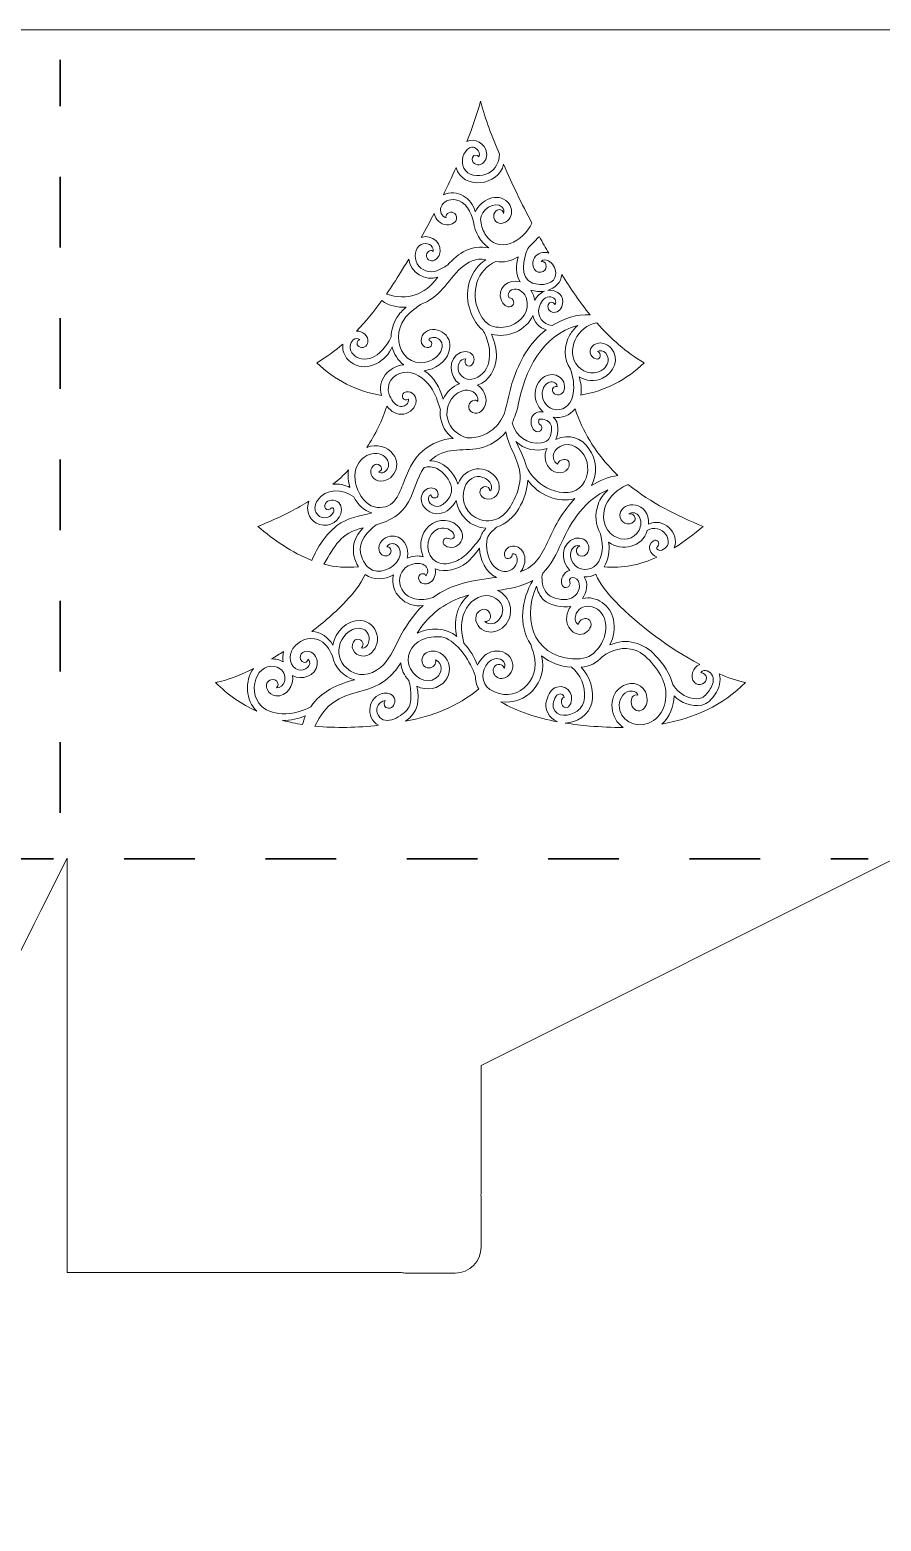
# Model space of a CAD drawing. Extents: x 8 to 992, y -718 to -282.
# Drawn here: x 256.2 to 504.6, y -717.6 to -282.5 of the extents above; entities that cross this region are included whole.
import ezdxf

# ---------------------------------------------------------------- set-up
doc = ezdxf.new("R2010")
doc.units = 0
doc.header["$MEASUREMENT"] = 0
doc.linetypes.add('AI-Linetype-2', pattern=[41.240002, 20.620001, -20.620001])
doc.linetypes.add('AI-Linetype-4', pattern=[41.240002, 20.620001, -20.620001])
doc.layers.add('Layer 1', color=7, linetype='Continuous')

# ---------------------------------------------------------------- blocks, each defined once
blk = doc.blocks.new('block 2')
at = {"layer": 'Layer 1', "lineweight": 0}
for points, knots in [([(515.73, -282.5), (515.73, -282.5), (265.73, -282.5), (265.73, -282.5), (265.73, -282.5), (259.42, -282.5), (259.42, -282.5), (259.42, -282.5), (27.54, -282.5), (27.54, -282.5), (27.54, -282.5), (27.54, -282.87), (27.54, -282.87), (27.54, -282.87), (26.18, -282.87), (26.18, -282.87), (26.18, -282.87), (25.18, -282.87), (25.18, -282.87), (25.18, -282.87), (7.77, -306.87), (7.77, -306.87), (7.77, -306.87), (7.77, -496.34), (7.77, -496.34), (7.77, -496.34), (25.18, -524.27), (25.18, -524.27), (25.18, -524.27), (25.32, -524.27), (25.32, -524.27), (25.32, -524.27), (26.18, -525.99), (26.18, -525.99), (26.18, -525.99), (34.86, -543.34), (34.86, -543.34), (34.86, -543.34), (85.76, -645.13), (85.76, -645.13), (85.76, -645.13), (85.76, -693.41), (85.76, -693.41), (85.76, -693.61), (85.77, -693.82), (85.77, -694.03), (85.63, -694.61), (85.55, -695.21), (85.55, -695.84), (85.55, -695.84), (85.55, -710.03), (85.55, -710.03), (85.55, -714.23), (88.95, -717.64), (93.15, -717.64), (93.15, -717.64), (107.35, -717.64), (107.35, -717.64), (107.77, -717.64), (108.17, -717.6), (108.57, -717.53), (109.02, -717.56), (109.47, -717.57), (109.93, -717.57), (109.93, -717.57), (182.44, -717.57), (182.44, -717.57), (182.85, -717.57), (183.25, -717.56), (183.65, -717.54), (184.03, -717.6), (184.41, -717.64), (184.8, -717.64), (184.8, -717.64), (199, -717.64), (199, -717.64), (203.2, -717.64), (206.61, -714.23), (206.61, -710.03), (206.61, -710.03), (206.61, -695.84), (206.61, -695.84), (206.61, -695.55), (206.59, -695.26), (206.55, -694.98), (206.59, -694.48), (206.61, -693.97), (206.61, -693.47), (206.61, -693.47), (206.61, -645.13), (206.61, -645.13), (206.61, -645.13), (257.49, -543.34), (257.49, -543.34), (257.49, -543.34), (259.42, -539.47), (259.42, -539.47), (259.42, -539.47), (267.05, -524.22), (267.05, -524.22), (267.05, -524.22), (267.05, -645.13), (267.05, -645.13), (267.05, -645.13), (363.74, -645.13), (363.75, -645.13), (364.02, -645.13), (364.29, -645.12), (364.55, -645.11), (365.04, -645.21), (365.55, -645.26), (366.07, -645.26), (366.07, -645.26), (380.27, -645.26), (380.27, -645.26), (384.47, -645.26), (387.87, -641.85), (387.87, -637.65), (387.87, -637.65), (387.87, -623.46), (387.87, -623.46), (387.87, -623.13), (387.85, -622.81), (387.81, -622.5), (387.84, -621.97), (387.86, -621.44), (387.86, -620.9), (387.86, -620.9), (387.86, -584.65), (387.86, -584.65), (387.86, -584.65), (508.4, -524.37), (508.4, -524.37), (508.4, -524.37), (508.4, -717.57), (508.4, -717.57), (508.4, -717.57), (544.66, -717.57), (544.66, -717.57), (545.56, -717.58), (546.45, -717.52), (547.33, -717.43), (547.33, -717.43), (561.11, -717.43), (561.11, -717.43), (565.31, -717.43), (568.72, -714.02), (568.72, -709.82), (568.72, -709.82), (568.72, -696.14), (568.72, -696.14), (568.82, -695.26), (568.87, -694.37), (568.88, -693.47), (568.88, -693.47), (568.88, -645.13), (568.88, -645.13), (568.88, -645.13), (689.73, -645.13), (689.73, -645.13), (689.73, -645.13), (689.73, -693.41), (689.73, -693.41), (689.73, -693.61), (689.74, -693.8), (689.74, -694), (689.63, -694.53), (689.56, -695.07), (689.56, -695.63), (689.56, -695.63), (689.56, -709.82), (689.56, -709.82), (689.56, -714.02), (692.97, -717.43), (697.17, -717.43), (697.17, -717.43), (711.26, -717.43), (711.26, -717.43), (712.13, -717.52), (713, -717.57), (713.89, -717.57), (713.89, -717.57), (750.19, -717.57), (750.19, -717.57), (750.19, -717.57), (750.19, -524.22), (750.19, -524.22), (750.19, -524.22), (871.01, -584.63), (871.01, -584.63), (871.01, -584.64), (871.02, -620.96), (871.01, -620.96), (871.01, -621.36), (871.02, -621.76), (871.04, -622.16), (870.99, -622.52), (870.96, -622.88), (870.96, -623.25), (870.96, -623.25), (870.96, -637.44), (870.96, -637.44), (870.96, -641.64), (874.36, -645.05), (878.56, -645.05), (878.56, -645.05), (892.76, -645.05), (892.76, -645.05), (892.87, -645.05), (892.97, -645.04), (893.07, -645.03), (893.77, -645.09), (894.47, -645.13), (895.18, -645.13), (895.18, -645.13), (991.86, -645.13), (991.86, -645.13), (991.86, -645.13), (991.86, -282.5), (991.86, -282.5), (991.86, -282.5), (515.73, -282.5), (515.73, -282.5)], [0, 0, 0, 0, 1, 1, 1, 2, 2, 2, 3, 3, 3, 4, 4, 4, 5, 5, 5, 6, 6, 6, 7, 7, 7, 8, 8, 8, 9, 9, 9, 10, 10, 10, 11, 11, 11, 12, 12, 12, 13, 13, 13, 14, 14, 14, 15, 15, 15, 16, 16, 16, 17, 17, 17, 18, 18, 18, 19, 19, 19, 20, 20, 20, 21, 21, 21, 22, 22, 22, 23, 23, 23, 24, 24, 24, 25, 25, 25, 26, 26, 26, 27, 27, 27, 28, 28, 28, 29, 29, 29, 30, 30, 30, 31, 31, 31, 32, 32, 32, 33, 33, 33, 34, 34, 34, 35, 35, 35, 36, 36, 36, 37, 37, 37, 38, 38, 38, 39, 39, 39, 40, 40, 40, 41, 41, 41, 42, 42, 42, 43, 43, 43, 44, 44, 44, 45, 45, 45, 46, 46, 46, 47, 47, 47, 48, 48, 48, 49, 49, 49, 50, 50, 50, 51, 51, 51, 52, 52, 52, 53, 53, 53, 54, 54, 54, 55, 55, 55, 56, 56, 56, 57, 57, 57, 58, 58, 58, 59, 59, 59, 60, 60, 60, 61, 61, 61, 62, 62, 62, 63, 63, 63, 64, 64, 64, 65, 65, 65, 66, 66, 66, 67, 67, 67, 68, 68, 68, 69, 69, 69, 70, 70, 70, 71, 71, 71, 72, 72, 72, 73, 73, 73, 74, 74, 74, 74]), ([(387.82, -321.72), (389.12, -321.16), (389.63, -319.68), (389.45, -318.35), (389.07, -315.61), (386.07, -313.98), (383.68, -315.04), (385.25, -311.23), (386.59, -307.34), (387.67, -303.36), (389.08, -308.64), (391.08, -313.74), (393.18, -318.77), (393.18, -320.99), (392.07, -323.27), (390.05, -324.3), (388.08, -325.3), (384.81, -325.44), (383.28, -323.57), (381.83, -321.8), (382.19, -318.99), (383.79, -317.45), (384.64, -316.63), (385.68, -316.49), (386.6, -317.28), (387.23, -317.8), (387.66, -318.79), (387.23, -319.55), (386.89, -318.87), (385.67, -318.78), (385.34, -319.73), (384.83, -321.23), (386.5, -322.28), (387.82, -321.72)], [0, 0, 0, 0, 1, 1, 1, 2, 2, 2, 3, 3, 3, 4, 4, 4, 5, 5, 5, 6, 6, 6, 7, 7, 7, 8, 8, 8, 9, 9, 9, 10, 10, 10, 11, 11, 11, 11]), ([(380.53, -322.64), (382.36, -329.37), (393.07, -328.07), (394.41, -321.7), (396.92, -327.55), (399.68, -333.3), (402.69, -338.91), (400.15, -344.14), (392.8, -348.42), (388.97, -342), (388.26, -340.76), (387.76, -339.25), (387.7, -337.81), (387.68, -335.21), (391.82, -332.07), (394.03, -334.24), (394.48, -334.73), (394.63, -335.48), (394.39, -336.1), (394.41, -335.37), (393.83, -334.87), (393.11, -334.96), (391.55, -335.15), (391.01, -337.23), (392.05, -338.31), (393.37, -339.67), (395.54, -338.74), (396.31, -337.29), (397.08, -335.84), (396.77, -333.96), (395.67, -332.77), (392.53, -329.7), (387.81, -332.17), (386.13, -335.59), (385.19, -331.51), (380.8, -328.83), (376.83, -330.69), (378.12, -328.03), (379.35, -325.35), (380.53, -322.64)], [0, 0, 0, 0, 1, 1, 1, 2, 2, 2, 3, 3, 3, 4, 4, 4, 5, 5, 5, 6, 6, 6, 7, 7, 7, 8, 8, 8, 9, 9, 9, 10, 10, 10, 11, 11, 11, 12, 12, 12, 13, 13, 13, 13]), ([(370.35, -345.18), (371.93, -344.29), (374.07, -345.18), (373.85, -347.16), (373.62, -346.9), (373.25, -346.77), (372.83, -346.94), (371.75, -347.37), (371.61, -348.86), (372.51, -349.58), (373.64, -350.49), (375.11, -349.43), (375.59, -348.34), (377.02, -345.14), (373.5, -341.98), (370.39, -343.05), (371.68, -340.75), (372.93, -338.42), (374.15, -336.07), (374.53, -337.81), (375.87, -339.29), (377.88, -339.42), (379.27, -339.51), (380.96, -338.63), (380.67, -337.02), (380.38, -335.44), (378.53, -335.31), (377.72, -336.52), (377.53, -336.81), (377.53, -337.09), (377.65, -337.32), (376.31, -337), (375.66, -335.4), (376.17, -334.17), (376.8, -332.48), (378.65, -331.83), (380.33, -332.09), (383.47, -332.59), (384.83, -335.68), (385.67, -338.49), (386.04, -341.47), (387.59, -344.49), (390.11, -346.15), (385.04, -345.13), (381.29, -347.55), (378.02, -351.17), (377.02, -351.75), (376.03, -352.4), (374.93, -352.79), (372.79, -353.56), (370.33, -352.74), (369.21, -350.73), (368.22, -348.95), (368.41, -346.24), (370.35, -345.18)], [0, 0, 0, 0, 1, 1, 1, 2, 2, 2, 3, 3, 3, 4, 4, 4, 5, 5, 5, 6, 6, 6, 7, 7, 7, 8, 8, 8, 9, 9, 9, 10, 10, 10, 11, 11, 11, 12, 12, 12, 13, 13, 13, 14, 14, 14, 15, 15, 15, 16, 16, 16, 17, 17, 17, 18, 18, 18, 18]), ([(404.87, -342.91), (405.76, -344.51), (406.66, -346.09), (407.59, -347.66), (406.06, -347.15), (404.26, -347.58), (403.39, -349), (402.45, -350.51), (403.03, -353.5), (405.31, -353.21), (407.17, -352.94), (407.49, -350.09), (405.37, -350.06), (405.87, -349.43), (406.84, -349.54), (407.48, -349.87), (408.71, -350.49), (409.61, -352.08), (409.65, -353.44), (409.74, -356.97), (405.27, -357.24), (402.85, -356.38), (398.96, -354.86), (400.14, -349.28), (401.46, -346.26), (402.55, -345.2), (403.61, -344.11), (404.64, -342.99), (404.71, -342.96), (404.79, -342.94), (404.87, -342.91)], [0, 0, 0, 0, 1, 1, 1, 2, 2, 2, 3, 3, 3, 4, 4, 4, 5, 5, 5, 6, 6, 6, 7, 7, 7, 8, 8, 8, 9, 9, 9, 10, 10, 10, 10]), ([(364.33, -353.32), (365.15, -352.01), (365.95, -350.69), (366.74, -349.37), (367.2, -353.24), (371.53, -356.02), (375.22, -354.66), (371.27, -359.97), (366.5, -361.51), (360.21, -359.61), (361.64, -357.55), (363.01, -355.44), (364.33, -353.32)], [0, 0, 0, 0, 1, 1, 1, 2, 2, 2, 3, 3, 3, 4, 4, 4, 4]), ([(384.35, -363.36), (385, -365.8), (386.28, -368.52), (388.37, -370.09), (388.65, -370.66), (388.96, -371.23), (389.19, -371.79), (389.7, -373.04), (390.09, -374.37), (390.26, -375.72), (390.57, -378.17), (390.07, -380.96), (388.28, -382.78), (386.66, -384.43), (383.7, -385.41), (381.99, -383.35), (381.17, -382.36), (380.8, -380.93), (381.41, -379.74), (381.83, -378.97), (382.41, -378.42), (383.39, -378.5), (383.07, -378.95), (383.15, -379.58), (383.39, -380.07), (383.6, -380.56), (384.32, -380.75), (384.76, -380.49), (385.84, -379.86), (386.09, -378.48), (385.42, -377.44), (384.66, -376.24), (382.99, -376.15), (381.79, -376.68), (378.09, -378.31), (378.39, -383.8), (381.58, -385.75), (379.41, -386.53), (377.76, -388.22), (376.81, -390.26), (375.85, -387.02), (374.13, -383.85), (371.26, -381.95), (374.3, -381.6), (377.47, -379.5), (378.47, -376.49), (379.08, -374.59), (378.67, -372.42), (377.12, -371.1), (375.62, -369.82), (373.24, -369.51), (371.58, -370.68), (370, -371.8), (369.74, -374.87), (372.11, -375.22), (373.48, -375.41), (374.03, -373.61), (372.69, -373.11), (372.34, -372.98), (372.9, -372.55), (372.99, -372.49), (373.97, -371.92), (375.36, -372.32), (376.02, -373.21), (377.17, -374.76), (376.11, -376.79), (374.87, -377.89), (372.03, -380.4), (367.8, -380.29), (365.4, -377.26), (363.04, -374.27), (363.31, -369.88), (365.45, -366.86), (366.67, -365.13), (368.44, -363.88), (370.14, -362.66), (372.69, -361.74), (374.88, -360.07), (376.73, -358), (380.01, -354.27), (383.39, -348.45), (389.19, -349.57), (384.79, -352.51), (382.92, -358.33), (384.35, -363.36)], [0, 0, 0, 0, 1, 1, 1, 2, 2, 2, 3, 3, 3, 4, 4, 4, 5, 5, 5, 6, 6, 6, 7, 7, 7, 8, 8, 8, 9, 9, 9, 10, 10, 10, 11, 11, 11, 12, 12, 12, 13, 13, 13, 14, 14, 14, 15, 15, 15, 16, 16, 16, 17, 17, 17, 18, 18, 18, 19, 19, 19, 20, 20, 20, 21, 21, 21, 22, 22, 22, 23, 23, 23, 24, 24, 24, 25, 25, 25, 26, 26, 26, 27, 27, 27, 28, 28, 28, 28]), ([(399.24, -356.04), (395.96, -354.85), (392.19, -358.09), (393.77, -361.51), (394.21, -362.47), (395.42, -363.68), (396.58, -363.2), (398, -362.62), (397.4, -360.69), (396.01, -360.7), (395.22, -359.51), (396.29, -358.23), (397.56, -358.13), (399.24, -357.94), (400.6, -359.45), (401.08, -360.91), (402.21, -364.38), (399.65, -367.74), (396.45, -368.82), (394.7, -369.4), (392.53, -369.54), (390.8, -368.84), (389.03, -368.14), (387.92, -366.26), (387.17, -364.6), (384.65, -359.35), (386.62, -352.39), (392.19, -350.08), (394.41, -350.45), (396.79, -350.03), (398.64, -348.69), (398.03, -351.1), (397.89, -353.84), (399.24, -356.04)], [0, 0, 0, 0, 1, 1, 1, 2, 2, 2, 3, 3, 3, 4, 4, 4, 5, 5, 5, 6, 6, 6, 7, 7, 7, 8, 8, 8, 9, 9, 9, 10, 10, 10, 11, 11, 11, 11]), ([(411.39, -353.92), (413.94, -357.98), (416.64, -361.94), (419.66, -365.66), (415.87, -365.38), (411.93, -366.69), (408.58, -368.8), (405.9, -368.47), (404.08, -366.12), (404.78, -363.49), (405.13, -362.13), (406.09, -360.51), (407.66, -360.41), (408.31, -360.37), (409.07, -360.63), (409.42, -361.21), (409.67, -361.63), (409.71, -362.29), (409.35, -362.65), (409.04, -361.86), (407.73, -361.67), (407.42, -362.7), (407.02, -364.04), (408.18, -365.17), (409.52, -364.9), (410.91, -364.63), (411.7, -363.15), (411.67, -361.84), (411.63, -359.41), (409.38, -358.23), (407.29, -358.51), (409.45, -357.83), (411.22, -356.22), (411.39, -353.92)], [0, 0, 0, 0, 1, 1, 1, 2, 2, 2, 3, 3, 3, 4, 4, 4, 5, 5, 5, 6, 6, 6, 7, 7, 7, 8, 8, 8, 9, 9, 9, 10, 10, 10, 11, 11, 11, 11]), ([(402.35, -358.42), (403.61, -358.85), (405, -358.98), (406.33, -358.74), (405.06, -359.21), (404.1, -360.26), (403.5, -361.46), (403.35, -360.38), (402.98, -359.32), (402.35, -358.42)], [0, 0, 0, 0, 1, 1, 1, 2, 2, 2, 3, 3, 3, 3]), ([(352.47, -372.89), (351.63, -373.02), (351.25, -374.33), (352.15, -374.93), (353.24, -375.64), (354.62, -374.84), (354.82, -373.62), (355.14, -371.79), (353.2, -370.28), (351.52, -370.39), (354.19, -367.62), (356.6, -364.62), (358.86, -361.51), (360.87, -362.97), (363.44, -363.53), (365.95, -363.45), (364.92, -364.31), (364, -365.29), (363.28, -366.44), (362.22, -368.12), (361.64, -370.1), (361.58, -372.08), (360.96, -373.61), (359.82, -375.1), (358.78, -376.2), (357.31, -377.79), (355.15, -378.9), (352.94, -378.51), (351.23, -378.21), (349.5, -376.68), (349.64, -374.81), (349.68, -373.42), (351.13, -371.83), (352.47, -372.89)], [0, 0, 0, 0, 1, 1, 1, 2, 2, 2, 3, 3, 3, 4, 4, 4, 5, 5, 5, 6, 6, 6, 7, 7, 7, 8, 8, 8, 9, 9, 9, 10, 10, 10, 11, 11, 11, 11]), ([(402.91, -365.84), (403.31, -367.81), (404.86, -369.53), (406.82, -370.03), (401.93, -373.76), (398.99, -379.2), (397.1, -384.92), (396.41, -387.03), (395.96, -389.18), (395.47, -391.34), (395.02, -393.34), (394.45, -395.34), (393.22, -397.02), (392.11, -398.54), (390.58, -399.8), (388.86, -400.59), (387.23, -401.34), (385.5, -401.53), (383.74, -401.58), (381.13, -400.68), (378.86, -399.02), (378.1, -396.16), (377.24, -392.92), (378.9, -389.02), (382.2, -387.9), (384.48, -387.05), (387.14, -388.35), (386.91, -390.99), (386.74, -390.71), (386.45, -390.53), (386.06, -390.55), (384.08, -390.7), (383.48, -393.25), (385.36, -394.13), (387.28, -395.03), (388.92, -393.12), (389.22, -391.38), (389.56, -389.38), (388.52, -387.28), (386.84, -386.19), (390.18, -384.95), (392.2, -381.53), (392.32, -378.06), (392.43, -375.71), (391.77, -373.46), (390.86, -371.31), (395.41, -372.6), (401.16, -370.2), (402.91, -365.84)], [0, 0, 0, 0, 1, 1, 1, 2, 2, 2, 3, 3, 3, 4, 4, 4, 5, 5, 5, 6, 6, 6, 7, 7, 7, 8, 8, 8, 9, 9, 9, 10, 10, 10, 11, 11, 11, 12, 12, 12, 13, 13, 13, 14, 14, 14, 15, 15, 15, 16, 16, 16, 16]), ([(413.97, -381.52), (414.69, -383.77), (415.1, -386.28), (414.75, -388.64), (414.32, -391.21), (412.58, -393.54), (409.75, -393.34), (407.4, -393.18), (405.66, -391.05), (405.67, -388.74), (405.68, -387.49), (406.22, -386.09), (407.38, -385.5), (408.38, -384.93), (409.8, -385.27), (410.07, -386.48), (410.06, -386.52), (410.06, -386.55), (410.05, -386.58), (409.4, -386.29), (408.45, -386.93), (408.69, -387.84), (409.1, -389.39), (411.13, -389.32), (411.86, -388.09), (412.67, -386.74), (412.08, -384.91), (410.92, -383.96), (407.93, -381.5), (404.22, -384.48), (403.68, -387.66), (403.29, -389.97), (404.2, -392.47), (405.95, -394.02), (404.42, -393.72), (402.8, -394.41), (402.5, -396.05), (402.24, -397.4), (402.59, -399), (403.89, -399.67), (405.22, -400.36), (406.37, -398.28), (405.03, -397.66), (404.67, -397.49), (404.61, -397.04), (404.65, -396.66), (404.7, -396.11), (404.96, -396.03), (405.49, -396.06), (406.49, -396.11), (407.84, -396.72), (408.22, -397.71), (408.62, -398.74), (408.4, -400.35), (407.93, -401.34), (407.45, -402.35), (406.52, -402.85), (405.45, -403.02), (401.2, -403.68), (397.97, -400.98), (396.87, -397.15), (397.69, -395.55), (398.27, -393.79), (398.69, -391.92), (400.53, -382.08), (405.59, -371.48), (416.05, -368.74), (415.12, -369.55), (414.34, -370.51), (413.77, -371.45), (411.91, -374.5), (411.88, -378.56), (413.97, -381.52)], [0, 0, 0, 0, 1, 1, 1, 2, 2, 2, 3, 3, 3, 4, 4, 4, 5, 5, 5, 6, 6, 6, 7, 7, 7, 8, 8, 8, 9, 9, 9, 10, 10, 10, 11, 11, 11, 12, 12, 12, 13, 13, 13, 14, 14, 14, 15, 15, 15, 16, 16, 16, 17, 17, 17, 18, 18, 18, 19, 19, 19, 20, 20, 20, 21, 21, 21, 22, 22, 22, 23, 23, 23, 24, 24, 24, 24]), ([(435.43, -379.64), (430.4, -384.58), (423.91, -387.95), (416.93, -389.09), (417.21, -387.32), (417.01, -385.47), (416.44, -383.76), (418.5, -384.94), (421.06, -385.2), (423.31, -384.18), (426.56, -382.7), (428.45, -378.31), (425.82, -375.39), (424.59, -374.03), (422.39, -373.3), (420.74, -374.4), (419.1, -375.5), (419.38, -378.08), (421.39, -378.53), (422.8, -378.85), (423.15, -376.76), (421.81, -376.36), (421.96, -376.41), (422.03, -376.21), (422.29, -376.13), (423.28, -375.87), (424.25, -376.65), (424.66, -377.49), (425.32, -378.82), (424.66, -380.43), (423.64, -381.37), (421.56, -383.31), (417.97, -382.8), (416.17, -380.75), (412.14, -376.31), (416.12, -368.55), (421.65, -368.03), (425.63, -372.57), (430.2, -376.62), (435.43, -379.64)], [0, 0, 0, 0, 1, 1, 1, 2, 2, 2, 3, 3, 3, 4, 4, 4, 5, 5, 5, 6, 6, 6, 7, 7, 7, 8, 8, 8, 9, 9, 9, 10, 10, 10, 11, 11, 11, 12, 12, 12, 13, 13, 13, 13]), ([(347.53, -374.18), (347.13, -376.52), (348.54, -378.82), (350.58, -379.98), (354.87, -382.36), (360.24, -379.16), (361.88, -374.98), (362.35, -377.02), (363.58, -379.01), (365.26, -380.27), (360.94, -380.6), (357.39, -384.82), (358.77, -389.15), (351.66, -388.06), (345.03, -384.67), (339.91, -379.64), (342.62, -378.07), (345.16, -376.22), (347.53, -374.18)], [0, 0, 0, 0, 1, 1, 1, 2, 2, 2, 3, 3, 3, 4, 4, 4, 5, 5, 5, 6, 6, 6, 6]), ([(356.97, -409.36), (355.03, -410.21), (355.44, -412.89), (357.09, -413.78), (359.01, -414.81), (361.29, -413.74), (362.42, -412.07), (363.6, -410.33), (363.44, -408.05), (362.23, -406.38), (360.53, -403.95), (357.18, -403.3), (354.52, -404.33), (357, -400.63), (358.95, -396.59), (360.36, -392.32), (361.58, -393.89), (363.31, -394.95), (365.29, -394.6), (367.13, -394.28), (368.79, -392.71), (368.87, -390.77), (368.95, -388.9), (367.06, -387.33), (365.34, -388.46), (364.17, -389.23), (365.35, -391.08), (366.52, -390.3), (366.84, -390.08), (366.6, -391.1), (366.56, -391.17), (366.13, -392.12), (364.96, -392.64), (363.97, -392.31), (362.54, -391.86), (361.47, -390.22), (361.02, -388.86), (359.99, -385.78), (362.07, -382.96), (365.19, -382.48), (368.3, -382.01), (371.22, -384.09), (372.96, -386.49), (373.98, -387.9), (374.69, -389.5), (375.24, -391.14), (375.48, -391.88), (375.72, -392.62), (375.96, -393.36), (375.9, -393.96), (375.9, -394.57), (375.95, -395.17), (376.2, -397.73), (377.58, -400.2), (379.67, -401.7), (376.44, -401.9), (373.35, -403.24), (370.88, -405.32), (367.74, -407.92), (366.41, -411.54), (364.98, -415.23), (364.36, -416.84), (363.68, -418.54), (362.58, -419.9), (361.2, -421.58), (358.97, -422.24), (356.71, -421.71), (351.78, -420.33), (349.09, -411.84), (352.75, -408.06), (354.09, -406.67), (356.19, -405.76), (358.13, -406.23), (359.66, -406.6), (361.15, -408.1), (360.82, -409.78), (360.63, -410.88), (359.46, -412.09), (358.28, -411.69), (358.01, -411.54), (357.91, -411.49), (358.15, -411.39), (359.53, -410.79), (358.34, -408.77), (356.97, -409.36)], [0, 0, 0, 0, 1, 1, 1, 2, 2, 2, 3, 3, 3, 4, 4, 4, 5, 5, 5, 6, 6, 6, 7, 7, 7, 8, 8, 8, 9, 9, 9, 10, 10, 10, 11, 11, 11, 12, 12, 12, 13, 13, 13, 14, 14, 14, 15, 15, 15, 16, 16, 16, 17, 17, 17, 18, 18, 18, 19, 19, 19, 20, 20, 20, 21, 21, 21, 22, 22, 22, 23, 23, 23, 24, 24, 24, 25, 25, 25, 26, 26, 26, 27, 27, 27, 28, 28, 28, 28]), ([(420.05, -415.43), (423.99, -408.71), (417.64, -398.02), (409.65, -402.07), (410.46, -400.04), (410.71, -397.1), (408.91, -395.47), (411.32, -395.94), (413.72, -395), (415.25, -393.11), (417.48, -399.54), (420.97, -405.43), (425.66, -410.41), (426.35, -411.14), (427.06, -411.85), (427.79, -412.54), (425.04, -412.9), (422.31, -414.07), (420.05, -415.43)], [0, 0, 0, 0, 1, 1, 1, 2, 2, 2, 3, 3, 3, 4, 4, 4, 5, 5, 5, 6, 6, 6, 6]), ([(389.76, -419.44), (392.89, -419.67), (393.88, -416.1), (392.61, -413.79), (389.63, -408.97), (383.07, -409.75), (381.08, -415.04), (380, -411.57), (376.7, -408.12), (372.86, -408.3), (377.77, -403.9), (381.86, -405.66), (387.45, -404.57), (390.38, -403.9), (393.2, -402.13), (395.09, -399.84), (395.8, -404.28), (399.06, -407.99), (399.22, -412.56), (399.28, -414.97), (398.59, -417.36), (397.52, -419.5), (395.59, -423.71), (392.44, -426.78), (387.52, -425.42), (383.67, -424.27), (381.67, -419.65), (383.07, -415.96), (383.9, -413.78), (386, -412.24), (388.36, -413.07), (389.38, -413.43), (390.38, -414.21), (390.77, -415.26), (391.01, -415.85), (391.03, -416.72), (390.38, -417.05), (390.36, -415.3), (387.9, -415.44), (387.56, -416.97), (387.26, -418.29), (388.55, -419.35), (389.76, -419.44)], [0, 0, 0, 0, 1, 1, 1, 2, 2, 2, 3, 3, 3, 4, 4, 4, 5, 5, 5, 6, 6, 6, 7, 7, 7, 8, 8, 8, 9, 9, 9, 10, 10, 10, 11, 11, 11, 12, 12, 12, 13, 13, 13, 14, 14, 14, 14]), ([(398.01, -402.61), (400.31, -404.89), (404.06, -405.77), (407.11, -404.63), (406.02, -406.74), (406.51, -409.49), (408.43, -410.97), (410.35, -412.44), (413.94, -411.77), (413.57, -408.83), (413.52, -408.44), (413.14, -408.07), (412.78, -407.97), (411.8, -407.65), (410.37, -408.16), (410.26, -409.27), (409.5, -408.97), (409.06, -408.15), (408.93, -407.37), (408.71, -405.94), (409.69, -404.7), (410.9, -404.06), (414.03, -402.38), (417.24, -404.78), (418.42, -407.71), (419.53, -410.48), (418.94, -414.06), (416.66, -416.08), (414.08, -418.38), (409.82, -417.58), (407.03, -416.1), (404.49, -414.74), (402.39, -412.55), (401.06, -409.98), (400.48, -407.47), (399.13, -405), (398.01, -402.61)], [0, 0, 0, 0, 1, 1, 1, 2, 2, 2, 3, 3, 3, 4, 4, 4, 5, 5, 5, 6, 6, 6, 7, 7, 7, 8, 8, 8, 9, 9, 9, 10, 10, 10, 11, 11, 11, 12, 12, 12, 12]), ([(349.59, -416.05), (348.11, -415.25), (346.32, -414.91), (344.63, -415.1), (346.23, -413.79), (347.76, -412.4), (349.2, -410.91), (348.89, -412.63), (349.11, -414.31), (349.59, -416.05)], [0, 0, 0, 0, 1, 1, 1, 2, 2, 2, 3, 3, 3, 3]), ([(357.22, -426.89), (361.23, -425.87), (364.66, -423.92), (366.71, -420.2), (368.48, -417), (369.1, -413.23), (371.21, -410.2), (372.44, -409.86), (373.82, -409.91), (374.97, -410.5), (376.91, -411.51), (378.82, -413.86), (379.17, -416.04), (379.38, -417.34), (379.01, -418.51), (378.18, -419.51), (377.52, -420.29), (376.61, -421.25), (375.58, -421.49), (374.68, -421.7), (373.63, -421.35), (373.01, -420.66), (372.49, -420.1), (372.17, -419.11), (372.73, -418.48), (372.96, -418.25), (373.22, -418.35), (373.22, -418.06), (373.23, -419.4), (375.33, -419.45), (375.31, -418.1), (375.28, -416.78), (374.05, -415.93), (372.77, -416.2), (371.42, -416.47), (370.48, -417.72), (370.4, -419.07), (370.22, -421.93), (373.13, -424.05), (375.82, -423.64), (377.77, -423.34), (379.57, -421.74), (380.56, -419.86), (381.22, -424.14), (384.73, -427.67), (389.26, -427.95), (388.51, -428.74), (387.92, -429.65), (387.66, -430.73), (386.59, -432.09), (385.57, -433.49), (384.36, -434.75), (383.23, -435.93), (381.92, -437.01), (380.39, -437.62), (378.74, -438.28), (376.48, -438.63), (374.85, -437.75), (371.66, -436.04), (371.49, -430.78), (374.31, -428.7), (375.58, -427.76), (377.25, -427.57), (378.64, -428.37), (379.18, -428.69), (379.86, -429.26), (380, -429.92), (380.23, -430.95), (379.22, -431.32), (378.44, -430.92), (377.07, -430.21), (376.13, -432.19), (377.36, -433), (378.89, -434.01), (381.05, -433.51), (381.96, -431.9), (382.89, -430.27), (382.24, -428.43), (380.96, -427.2), (378.23, -424.61), (373.88, -425.39), (371.72, -428.27), (370.06, -430.5), (369.86, -433.68), (370.98, -436.23), (369.43, -435.82), (367.7, -436), (366.26, -436.69), (367.23, -433.56), (364.87, -429.71), (361.36, -430.22), (359.46, -430.53), (357.59, -432.36), (358.07, -434.42), (358.31, -435.46), (359.32, -436.24), (360.41, -435.95), (361.24, -435.74), (361.98, -434.74), (361.44, -433.92), (361.21, -433.57), (360.77, -433.3), (360.35, -433.38), (360.81, -432.44), (362.1, -432.13), (362.96, -432.69), (364.4, -433.56), (364.5, -435.47), (363.85, -436.85), (362.49, -439.78), (357.83, -441.7), (355.09, -439.5), (353.87, -438.52), (353.01, -436.74), (352.69, -435.23), (352.02, -431.77), (354.68, -428.86), (357.22, -426.89)], [0, 0, 0, 0, 1, 1, 1, 2, 2, 2, 3, 3, 3, 4, 4, 4, 5, 5, 5, 6, 6, 6, 7, 7, 7, 8, 8, 8, 9, 9, 9, 10, 10, 10, 11, 11, 11, 12, 12, 12, 13, 13, 13, 14, 14, 14, 15, 15, 15, 16, 16, 16, 17, 17, 17, 18, 18, 18, 19, 19, 19, 20, 20, 20, 21, 21, 21, 22, 22, 22, 23, 23, 23, 24, 24, 24, 25, 25, 25, 26, 26, 26, 27, 27, 27, 28, 28, 28, 29, 29, 29, 30, 30, 30, 31, 31, 31, 32, 32, 32, 33, 33, 33, 34, 34, 34, 35, 35, 35, 36, 36, 36, 37, 37, 37, 38, 38, 38, 39, 39, 39, 39]), ([(332.35, -423.01), (334.13, -422.09), (335.88, -421.1), (337.6, -420.05), (336.74, -422.39), (337.37, -425.1), (339.72, -426.44), (342.35, -427.94), (346.02, -426.66), (346.93, -423.7), (347.38, -422.23), (346.9, -420.37), (345.31, -419.84), (343.88, -419.36), (342.01, -420.04), (342.26, -421.78), (342.35, -422.38), (343.17, -422.71), (343.66, -422.4), (343.92, -422.24), (344.25, -421.83), (344.57, -421.94), (345.04, -422.11), (344.89, -422.87), (344.76, -423.23), (343.79, -425.44), (340.62, -425.42), (339.62, -423.23), (339.11, -422.1), (339.44, -420.85), (340.08, -419.86), (342.5, -416.12), (347.39, -416.45), (350.68, -418.75), (351.85, -420.97), (353.63, -422.83), (355.98, -423.45), (352.44, -424.36), (348.79, -424.87), (345.79, -427.17), (342.54, -429.73), (340.05, -433.49), (338.46, -437.29), (332.69, -435.09), (327.35, -431.37), (322.72, -427.39), (325.99, -426.06), (329.21, -424.63), (332.35, -423.01)], [0, 0, 0, 0, 1, 1, 1, 2, 2, 2, 3, 3, 3, 4, 4, 4, 5, 5, 5, 6, 6, 6, 7, 7, 7, 8, 8, 8, 9, 9, 9, 10, 10, 10, 11, 11, 11, 12, 12, 12, 13, 13, 13, 14, 14, 14, 15, 15, 15, 16, 16, 16, 16]), ([(400.58, -436.2), (400.3, -434.67), (399.18, -433.34), (397.58, -433.15), (396.01, -432.96), (394.6, -434.11), (394.64, -435.71), (394.67, -437.16), (396.93, -437.11), (396.89, -435.65), (396.87, -435.05), (397.8, -435.51), (397.98, -435.71), (399.02, -437.07), (398.1, -439.08), (396.83, -439.94), (394.82, -441.34), (392.32, -440.2), (391.05, -438.37), (389.72, -436.46), (389.05, -433.23), (389.66, -430.96), (390.04, -429.5), (391.35, -428.6), (392.38, -427.6), (397.85, -425.91), (401.12, -419.37), (401.46, -413.88), (404.37, -418.09), (410.23, -420.7), (415.24, -419.28), (411.83, -422.75), (409.5, -427.03), (407.51, -431.42), (405.73, -435.45), (403.72, -439.03), (399.37, -440.62), (400.36, -439.39), (400.87, -437.8), (400.58, -436.2)], [0, 0, 0, 0, 1, 1, 1, 2, 2, 2, 3, 3, 3, 4, 4, 4, 5, 5, 5, 6, 6, 6, 7, 7, 7, 8, 8, 8, 9, 9, 9, 10, 10, 10, 11, 11, 11, 12, 12, 12, 13, 13, 13, 13]), ([(422.72, -429.55), (425.63, -441.38), (415.04, -442.45), (413.93, -436.15), (413.71, -434.62), (414.88, -432.43), (416.66, -433.04), (414.99, -433.65), (415.51, -436.18), (417.33, -436.08), (418.89, -436.01), (419.6, -434.16), (419.19, -432.85), (418.67, -431.23), (416.96, -430.51), (415.36, -430.86), (411.12, -432.01), (410.85, -437.56), (413.76, -440.24), (411.88, -440.66), (410.83, -442.76), (411.51, -444.53), (412.02, -445.96), (414.29, -445.02), (413.69, -443.62), (413.3, -442.69), (414.33, -442.09), (415.14, -442.35), (416.2, -442.69), (416.6, -443.89), (416.54, -444.9), (416.42, -446.9), (414.81, -448.5), (412.84, -448.68), (410.75, -448.89), (408, -448.31), (406.74, -446.52), (406.11, -445.62), (405.77, -444.55), (405.66, -443.46), (405.65, -442.74), (405.45, -441.71), (405.88, -440.99), (408.39, -438.57), (409.88, -435.33), (411.31, -432.15), (414.11, -425.83), (418.28, -419.52), (424.86, -416.72), (423.6, -417.9), (422.59, -419.34), (422, -420.96), (420.96, -423.82), (421.16, -427.06), (422.72, -429.55)], [0, 0, 0, 0, 1, 1, 1, 2, 2, 2, 3, 3, 3, 4, 4, 4, 5, 5, 5, 6, 6, 6, 7, 7, 7, 8, 8, 8, 9, 9, 9, 10, 10, 10, 11, 11, 11, 12, 12, 12, 13, 13, 13, 14, 14, 14, 15, 15, 15, 16, 16, 16, 17, 17, 17, 18, 18, 18, 18]), ([(444.21, -433.62), (445.85, -429.23), (440.97, -424.59), (436.67, -426.75), (437.23, -420.2), (428.96, -419.42), (428.35, -423.97), (428.14, -426.25), (430.94, -427.66), (432.51, -425.89), (433.43, -424.68), (432.07, -423.66), (430.93, -423.7), (431.94, -423.05), (433.35, -423.47), (433.94, -424.47), (434.71, -425.69), (434.56, -427.25), (433.93, -428.48), (432.51, -431.32), (429.06, -431.78), (426.51, -430.16), (423.52, -428.27), (422.92, -424.2), (424.26, -421.11), (425.38, -418.53), (427.72, -416.59), (430.25, -415.33), (430.46, -415.3), (430.68, -415.27), (430.89, -415.24), (437.39, -420.48), (444.91, -424.27), (452.62, -427.39), (450.02, -429.62), (447.21, -431.77), (444.21, -433.62)], [0, 0, 0, 0, 1, 1, 1, 2, 2, 2, 3, 3, 3, 4, 4, 4, 5, 5, 5, 6, 6, 6, 7, 7, 7, 8, 8, 8, 9, 9, 9, 10, 10, 10, 11, 11, 11, 12, 12, 12, 12]), ([(352.03, -439.14), (348.58, -439.57), (345.21, -439.26), (341.96, -438.42), (345.12, -433.09), (346.81, -429.35), (353.42, -427.83), (350.25, -431.05), (349.63, -435.25), (352.03, -439.14)], [0, 0, 0, 0, 1, 1, 1, 2, 2, 2, 3, 3, 3, 3]), ([(425.06, -431.99), (428.92, -434.77), (434.93, -433.44), (436.32, -428.6), (438.17, -427.44), (440.63, -427.91), (441.77, -429.76), (442.41, -430.77), (442.81, -432.31), (441.99, -433.33), (441.55, -433.89), (440.72, -434.4), (440, -434.37), (439.25, -434.33), (438.72, -433.7), (439.41, -433.14), (440.31, -432.42), (439.09, -430.9), (438.14, -431.56), (435.98, -433.04), (437.11, -435.66), (439.12, -436.36), (434.28, -438.56), (429.08, -439.77), (423.71, -439.18), (425.04, -437.08), (425.47, -434.45), (425.06, -431.99)], [0, 0, 0, 0, 1, 1, 1, 2, 2, 2, 3, 3, 3, 4, 4, 4, 5, 5, 5, 6, 6, 6, 7, 7, 7, 8, 8, 8, 9, 9, 9, 9]), ([(373.75, -448.18), (372.04, -448.74), (370.18, -448.95), (368.47, -448.5), (362.71, -447.13), (362.5, -439.18), (368.57, -438.21), (369.69, -438.07), (371.23, -438.25), (371.92, -439.26), (372.41, -439.99), (372.41, -441.06), (371.83, -441.75), (371.77, -441.77), (371.73, -441.79), (371.7, -441.82), (371.31, -440.67), (369.47, -441.18), (369.61, -442.48), (369.78, -444.11), (371.65, -444.59), (372.9, -443.8), (374.2, -442.97), (374.7, -441.27), (374.47, -439.81), (377.41, -441), (381.23, -439.88), (383.6, -437.98), (385.1, -436.77), (386.3, -435.27), (387.39, -433.69), (387.58, -437.24), (389.1, -440.75), (392.34, -442.27), (385.74, -443.04), (379.23, -444.08), (373.75, -448.18)], [0, 0, 0, 0, 1, 1, 1, 2, 2, 2, 3, 3, 3, 4, 4, 4, 5, 5, 5, 6, 6, 6, 7, 7, 7, 8, 8, 8, 9, 9, 9, 10, 10, 10, 11, 11, 11, 12, 12, 12, 12]), ([(351.92, -460.31), (350.74, -460.32), (350.11, -461.58), (350.26, -462.63), (350.58, -464.97), (353.4, -465.87), (355.27, -464.72), (357.19, -463.55), (357.98, -461.02), (357.45, -458.88), (356.89, -456.63), (355.05, -455.01), (352.71, -454.84), (348.55, -454.56), (345.34, -458.18), (344.57, -462.03), (343.36, -459.75), (341.05, -458.07), (338.42, -458.06), (341.94, -455.37), (345.34, -452.48), (348.38, -449.25), (350.6, -446.9), (352.68, -444.37), (354.01, -441.41), (356.4, -443.23), (359.71, -442.96), (362.29, -441.52), (360.94, -446.73), (365.92, -451.26), (370.94, -450.47), (367.83, -453.37), (365.66, -456.79), (363.74, -460.56), (362.3, -463.38), (360.86, -466.43), (358.5, -468.6), (355.52, -470.86), (351.79, -471.65), (348.53, -468.7), (346.48, -466.84), (345.82, -463.99), (346.77, -461.4), (347.68, -458.94), (350.57, -456.24), (353.41, -457.35), (354.8, -457.9), (355.42, -459.51), (355.13, -460.92), (354.96, -461.88), (354.06, -463.21), (352.95, -462.8), (353.95, -461.99), (353.18, -460.27), (351.92, -460.31)], [0, 0, 0, 0, 1, 1, 1, 2, 2, 2, 3, 3, 3, 4, 4, 4, 5, 5, 5, 6, 6, 6, 7, 7, 7, 8, 8, 8, 9, 9, 9, 10, 10, 10, 11, 11, 11, 12, 12, 12, 13, 13, 13, 14, 14, 14, 15, 15, 15, 16, 16, 16, 17, 17, 17, 18, 18, 18, 18]), ([(389.92, -467.14), (390.96, -466.08), (392.68, -465.51), (393.99, -466.45), (394.77, -466.98), (395.03, -468.03), (394.59, -468.86), (394.35, -467.32), (392.38, -467.26), (391.66, -468.46), (391.09, -469.37), (391.42, -470.57), (392.23, -471.23), (393.19, -472.02), (394.61, -471.84), (395.57, -471.15), (397.37, -469.87), (397.55, -467.14), (396.23, -465.46), (394.75, -463.59), (392.03, -463.3), (389.99, -464.35), (388.56, -465.09), (387.48, -466.38), (386.83, -467.86), (385.89, -465.52), (384.5, -463.32), (382.83, -461.48), (382.12, -458.76), (381.81, -455.98), (382.65, -453.29), (383.56, -450.45), (386.03, -447.67), (389.21, -447.56), (392.09, -447.46), (394.75, -449.78), (394.02, -452.79), (393.68, -454.17), (392.65, -455.42), (391.23, -455.75), (390.42, -455.94), (389.53, -455.78), (388.98, -455.11), (390.31, -455.35), (390.96, -453.69), (390.38, -452.67), (389.35, -450.69), (386.84, -451.62), (386.37, -453.47), (385.85, -455.47), (387.44, -457.48), (389.31, -458.03), (391.47, -458.66), (393.84, -457.63), (395.17, -455.88), (397.68, -452.58), (396.43, -447.75), (392.67, -446.07), (396.22, -445.58), (399.81, -444.88), (402.96, -443.13), (399.63, -448.68), (398.59, -456.16), (402.32, -461.81), (402.61, -462.75), (402.99, -463.69), (403.22, -464.63), (405.59, -472.61), (397.64, -479.52), (390.37, -474.97), (387.79, -473.2), (387.79, -469.31), (389.92, -467.14)], [0, 0, 0, 0, 1, 1, 1, 2, 2, 2, 3, 3, 3, 4, 4, 4, 5, 5, 5, 6, 6, 6, 7, 7, 7, 8, 8, 8, 9, 9, 9, 10, 10, 10, 11, 11, 11, 12, 12, 12, 13, 13, 13, 14, 14, 14, 15, 15, 15, 16, 16, 16, 17, 17, 17, 18, 18, 18, 19, 19, 19, 20, 20, 20, 21, 21, 21, 22, 22, 22, 23, 23, 23, 24, 24, 24, 24]), ([(455.36, -470.99), (455.9, -472.27), (455.45, -473.72), (454.71, -474.82), (454.14, -475.69), (453.25, -476.97), (452.26, -477.39), (450.14, -478.28), (447.36, -477.14), (445.73, -475.74), (444.99, -475.1), (444.34, -474.34), (443.77, -473.55), (442.96, -470.29), (441.07, -467.59), (438.76, -465.14), (435.45, -461.35), (430.13, -459.78), (425.45, -461.98), (426.55, -459.68), (427.04, -457.09), (426.45, -454.58), (425.61, -450.57), (421.55, -447.35), (417.42, -448.44), (418.73, -446.61), (419.14, -444.02), (417.96, -442.12), (419.12, -442.17), (420.28, -441.89), (421.3, -441.35), (422.64, -444.33), (424.73, -446.88), (426.96, -449.25), (434.14, -456.63), (442.58, -462.73), (451.63, -467.7), (449.68, -468.47), (448.52, -471.3), (450.14, -472.93), (451.35, -474.13), (453.85, -473.35), (453.59, -471.46), (453.47, -470.65), (452.69, -470.1), (451.94, -470.04), (453, -468.79), (454.84, -469.66), (455.36, -470.99)], [0, 0, 0, 0, 1, 1, 1, 2, 2, 2, 3, 3, 3, 4, 4, 4, 5, 5, 5, 6, 6, 6, 7, 7, 7, 8, 8, 8, 9, 9, 9, 10, 10, 10, 11, 11, 11, 12, 12, 12, 13, 13, 13, 14, 14, 14, 15, 15, 15, 16, 16, 16, 16]), ([(380.8, -459.51), (377.72, -456.93), (372.86, -456.68), (369.22, -458.51), (371.92, -453.95), (376.27, -450.39), (381.19, -448.42), (382.17, -448.03), (383.16, -447.72), (384.17, -447.46), (380.7, -450.3), (379.65, -455.3), (380.8, -459.51)], [0, 0, 0, 0, 1, 1, 1, 2, 2, 2, 3, 3, 3, 4, 4, 4, 4]), ([(404.06, -444.87), (404.33, -446.33), (405, -447.75), (406.06, -448.78), (407.88, -450.51), (411.59, -451.21), (414, -450.71), (412.73, -452.38), (412.36, -454.86), (413.43, -456.74), (414.31, -458.27), (416.06, -459.34), (417.83, -458.7), (419.13, -458.23), (420.73, -456.23), (419.56, -454.87), (418.42, -453.54), (416.5, -454.62), (416.18, -456.04), (415.11, -455.32), (415.16, -453.86), (415.63, -452.81), (416.45, -451), (418.45, -450.34), (420.29, -450.85), (422.47, -451.44), (423.81, -453.4), (424.18, -455.55), (424.88, -459.92), (421.48, -465.75), (416.77, -465.99), (404.14, -466.73), (399.22, -455.5), (404.06, -444.87)], [0, 0, 0, 0, 1, 1, 1, 2, 2, 2, 3, 3, 3, 4, 4, 4, 5, 5, 5, 6, 6, 6, 7, 7, 7, 8, 8, 8, 9, 9, 9, 10, 10, 10, 11, 11, 11, 11]), ([(323.76, -479.87), (321.47, -477.72), (321.04, -473.57), (322.57, -470.86), (323.89, -468.52), (326.94, -467.28), (329.27, -469), (330.44, -469.85), (330.9, -471.37), (330.44, -472.74), (330.1, -473.72), (329.33, -474.57), (328.18, -474.48), (328.49, -474.2), (328.66, -473.76), (328.57, -473.23), (328.38, -472.08), (327.09, -471.83), (326.16, -472.29), (325.11, -472.8), (325.05, -474.09), (325.51, -475.05), (325.97, -476.03), (326.9, -476.69), (327.97, -476.82), (331.12, -477.18), (333.36, -473.76), (332.81, -470.89), (335.47, -472.44), (339.62, -471.01), (340.03, -467.74), (340.23, -466.12), (339.35, -464.25), (337.67, -463.84), (335.94, -463.41), (334.01, -465.34), (335.63, -466.79), (336.36, -467.43), (337.3, -466.88), (337.48, -466.17), (338.83, -468), (336.34, -469.73), (334.58, -469.23), (331.85, -468.55), (331.68, -465.01), (332.94, -463.03), (334.43, -460.7), (337.56, -459.5), (340.21, -460.39), (342.48, -461.16), (343.46, -463.21), (344.5, -465.16), (345.07, -468.53), (347.67, -471.25), (350.98, -472.14), (345.97, -473.4), (341.2, -475.58), (338.14, -480), (334.26, -482.34), (327.32, -483.16), (323.76, -479.87)], [0, 0, 0, 0, 1, 1, 1, 2, 2, 2, 3, 3, 3, 4, 4, 4, 5, 5, 5, 6, 6, 6, 7, 7, 7, 8, 8, 8, 9, 9, 9, 10, 10, 10, 11, 11, 11, 12, 12, 12, 13, 13, 13, 14, 14, 14, 15, 15, 15, 16, 16, 16, 17, 17, 17, 18, 18, 18, 19, 19, 19, 20, 20, 20, 20]), ([(365.81, -484.26), (369.42, -481.75), (370.02, -478.16), (369.1, -474.03), (371.89, -475.42), (375.52, -474.87), (377.44, -472.31), (378.95, -470.3), (379.03, -467.58), (377.42, -465.61), (376.52, -464.51), (375.2, -463.77), (373.77, -463.76), (372.41, -463.75), (370.94, -464.47), (370.64, -465.9), (370.35, -467.22), (371.18, -468.68), (372.61, -468.7), (373.9, -468.72), (374.83, -467.53), (374.56, -466.33), (376.76, -467.39), (376.64, -470.23), (374.78, -471.57), (371.7, -473.93), (367.66, -471), (366.81, -467.82), (365.84, -464.17), (368.35, -460.88), (371.83, -460), (373.67, -459.53), (375.89, -459.29), (377.68, -460.04), (381.77, -462), (384.55, -466.86), (386.16, -470.92), (386.13, -472.33), (386.46, -473.65), (387.15, -474.79), (381.15, -479.95), (373.51, -482.76), (365.81, -484.26)], [0, 0, 0, 0, 1, 1, 1, 2, 2, 2, 3, 3, 3, 4, 4, 4, 5, 5, 5, 6, 6, 6, 7, 7, 7, 8, 8, 8, 9, 9, 9, 10, 10, 10, 11, 11, 11, 12, 12, 12, 13, 13, 13, 14, 14, 14, 14]), ([(330.09, -466.92), (328.99, -466.26), (327.82, -466), (326.67, -466.06), (327.87, -465.35), (329.06, -464.62), (330.23, -463.86), (329.96, -464.86), (329.9, -465.91), (330.09, -466.92)], [0, 0, 0, 0, 1, 1, 1, 2, 2, 2, 3, 3, 3, 3]), ([(411.79, -479.91), (412.12, -480.33), (412.92, -480.44), (413.31, -480.03), (415.66, -477.52), (413.48, -473.3), (409.99, -474.26), (408.31, -474.73), (407.45, -476.44), (406.99, -477.99), (406.1, -480.6), (407.68, -483.48), (410.18, -484.39), (404.37, -483.29), (398.6, -481.53), (393.49, -478.54), (401.11, -479.72), (407.38, -472.7), (405.48, -465.2), (407.94, -467.1), (411, -468.24), (414.2, -468.46), (416.91, -470.55), (418.32, -474.02), (418.04, -477.4), (417.93, -479.09), (417.15, -480.26), (415.83, -481.27), (413.81, -482.82), (409.69, -483.39), (408.91, -480.13), (408.65, -479.05), (409.27, -476.91), (410.37, -476.41), (411.32, -475.97), (411.93, -476.54), (412.05, -477.28), (410.98, -477.43), (411.17, -479.3), (411.79, -479.91)], [0, 0, 0, 0, 1, 1, 1, 2, 2, 2, 3, 3, 3, 4, 4, 4, 5, 5, 5, 6, 6, 6, 7, 7, 7, 8, 8, 8, 9, 9, 9, 10, 10, 10, 11, 11, 11, 12, 12, 12, 13, 13, 13, 13]), ([(436.73, -484.79), (432.85, -486.29), (428.02, -484.05), (428.13, -479.51), (428.18, -477.47), (429.73, -475.22), (432, -475.43), (432.75, -475.5), (433.3, -475.96), (433.62, -476.58), (431.35, -476.05), (431.26, -479.2), (432.31, -480.47), (433.3, -481.65), (435.02, -481.26), (435.76, -480.02), (436.52, -478.75), (436.4, -476.97), (435.79, -475.66), (434.43, -472.77), (430.83, -472.54), (428.48, -474.35), (424.71, -477.23), (425.52, -483.53), (429.28, -486.03), (426.04, -486.06), (422.8, -485.91), (419.58, -485.64), (417.17, -485.43), (414.77, -485.15), (412.38, -484.77), (415.74, -484.72), (419.31, -482.35), (420.13, -478.97), (420.9, -475.29), (419.66, -471.08), (417.04, -468.43), (419.42, -468.29), (421.67, -467.25), (423.19, -465.4), (426, -463.4), (429.43, -462.31), (432.85, -463.54), (436.46, -464.86), (440.61, -470.22), (441.47, -473.93), (442.48, -478.01), (440.95, -483.16), (436.73, -484.79)], [0, 0, 0, 0, 1, 1, 1, 2, 2, 2, 3, 3, 3, 4, 4, 4, 5, 5, 5, 6, 6, 6, 7, 7, 7, 8, 8, 8, 9, 9, 9, 10, 10, 10, 11, 11, 11, 12, 12, 12, 13, 13, 13, 14, 14, 14, 15, 15, 15, 16, 16, 16, 16]), ([(310.36, -472.91), (314.3, -472.19), (317.88, -470.54), (321.45, -468.86), (318.8, -472.27), (319.14, -478.33), (322.38, -481.28), (317.9, -479.23), (313.79, -476.47), (310.36, -472.91)], [0, 0, 0, 0, 1, 1, 1, 2, 2, 2, 3, 3, 3, 3]), ([(357.53, -481.9), (356.97, -480.35), (358.12, -478.33), (359.81, -478.23), (359.35, -479.26), (359.49, -480.45), (360.84, -480.45), (362.14, -480.43), (362.9, -479.05), (362.65, -477.88), (362.36, -476.45), (360.81, -475.86), (359.5, -476.05), (354.85, -476.85), (353.84, -483.21), (357.95, -485.43), (351.78, -486.07), (345.53, -486.28), (339.35, -485.67), (345.68, -471.67), (356.84, -479.68), (364.38, -467.24), (364.59, -469.13), (365.41, -470.94), (366.72, -472.31), (367.19, -473.8), (367.36, -475.4), (367.38, -476.93), (367.4, -478.38), (367.19, -479.75), (366.25, -480.89), (364.29, -483.23), (359.17, -485.98), (357.53, -481.9)], [0, 0, 0, 0, 1, 1, 1, 2, 2, 2, 3, 3, 3, 4, 4, 4, 5, 5, 5, 6, 6, 6, 7, 7, 7, 8, 8, 8, 9, 9, 9, 10, 10, 10, 11, 11, 11, 11]), ([(440.6, -485.05), (442.9, -482.96), (444.12, -479.86), (444.15, -476.8), (446.15, -478.98), (449.29, -480.09), (452.21, -479.53), (453.96, -479.19), (455.11, -477.73), (456.13, -476.38), (457.39, -474.71), (457.94, -472.34), (457.33, -470.43), (459.78, -471.45), (462.3, -472.46), (464.99, -472.91), (458.55, -479.58), (449.7, -483.46), (440.6, -485.05)], [0, 0, 0, 0, 1, 1, 1, 2, 2, 2, 3, 3, 3, 4, 4, 4, 5, 5, 5, 6, 6, 6, 6]), ([(335.78, -485.23), (333.82, -484.92), (331.87, -484.51), (329.94, -483.99), (332.26, -484), (334.52, -483.55), (336.61, -482.66), (336.24, -483.49), (335.96, -484.35), (335.78, -485.23)], [0, 0, 0, 0, 1, 1, 1, 2, 2, 2, 3, 3, 3, 3])]:
    blk.add_open_spline(points, degree=3, knots=knots, dxfattribs=at)

msp = doc.modelspace()

# ---------------------------------------------------------------- linework, layer by layer
at = {"layer": 'Layer 1', "color": 7, "linetype": 'AI-Linetype-2', "lineweight": 35, "true_color": 0xfffeff}
msp.add_lwpolyline([(264.99, -510.94), (264.99, -291.27)], dxfattribs=at)
at = {"layer": 'Layer 1', "color": 7, "linetype": 'AI-Linetype-4', "lineweight": 35, "true_color": 0xfffeff}
msp.add_lwpolyline([(36.3, -524.36), (500.79, -524.36)], dxfattribs=at)

# ---------------------------------------------------------------- block references
at = {"layer": 'Layer 1'}
msp.add_blockref('block 2', (0, 0), dxfattribs=at)

doc.saveas('drawing.dxf')
